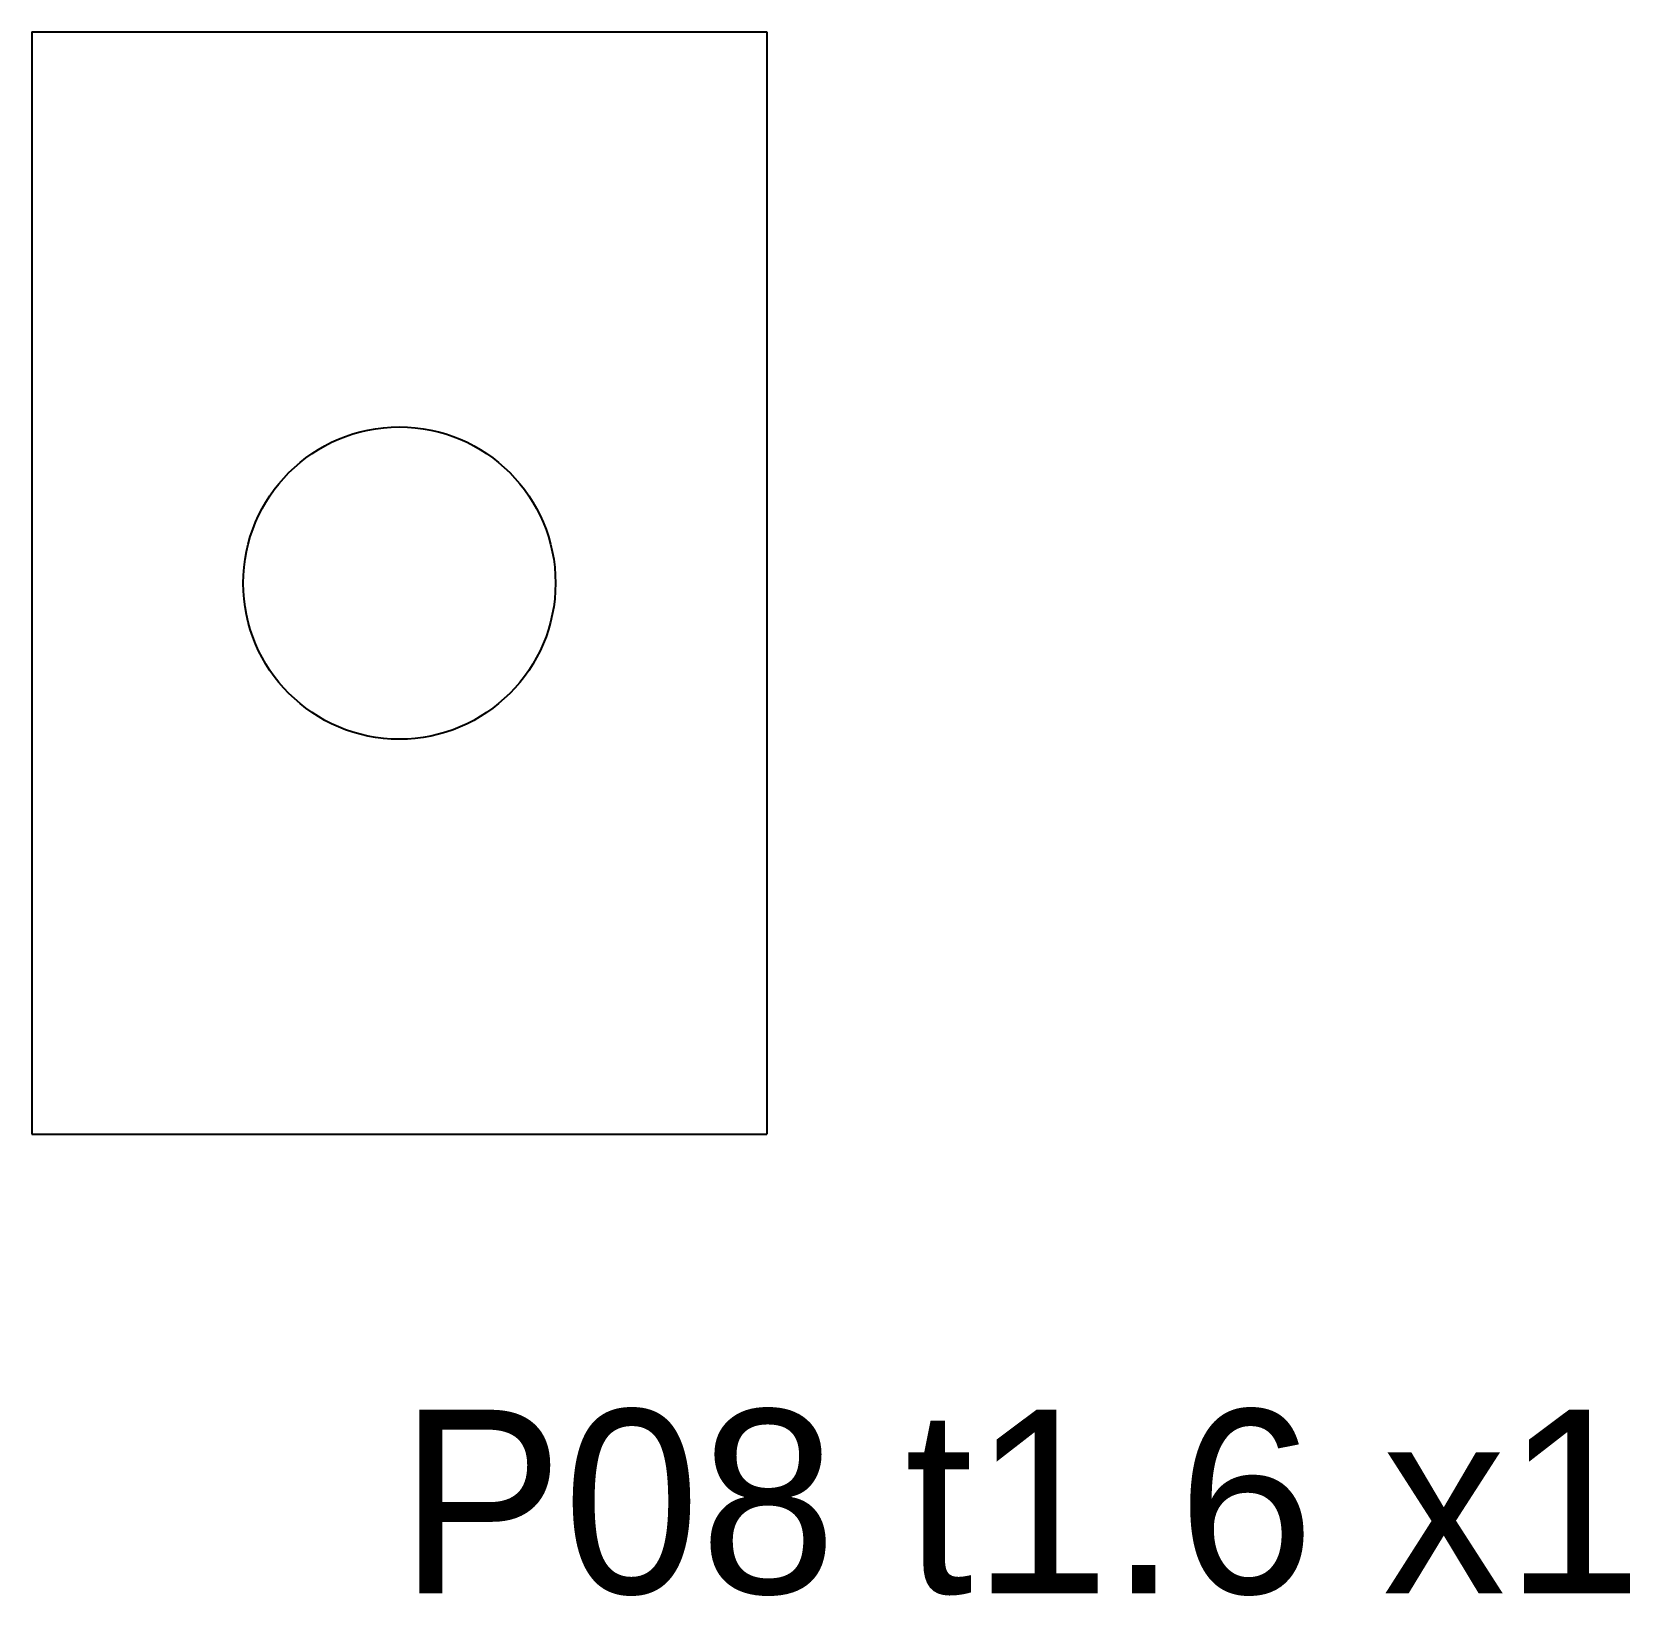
# Model space of a CAD drawing. Header units: metres. Extents: x -4 to 13.4, y -11 to 6.
import ezdxf

# ---------------------------------------------------------------- set-up
doc = ezdxf.new("R2010")
doc.units = ezdxf.units.M
doc.layers.add('CUT', color=7, linetype='Continuous')
doc.layers.add('NOTES', color=7, linetype='Continuous')

msp = doc.modelspace()

# ---------------------------------------------------------------- linework, layer by layer
at = {"layer": 'CUT'}
for points in [[(-4, 6), (-4, -6)], [(-4, 6), (4, 6)], [(4, 6), (4, -6)], [(-4, -6), (4, -6)]]:
    msp.add_lwpolyline(points, dxfattribs=at)
msp.add_circle((0, 0), 1.7, dxfattribs=at)

# ---------------------------------------------------------------- texts
at = {"layer": 'NOTES'}
msp.add_text('P08 t1.6 x1', height=2, dxfattribs=at).set_placement((0, -11))

doc.saveas('drawing.dxf')
